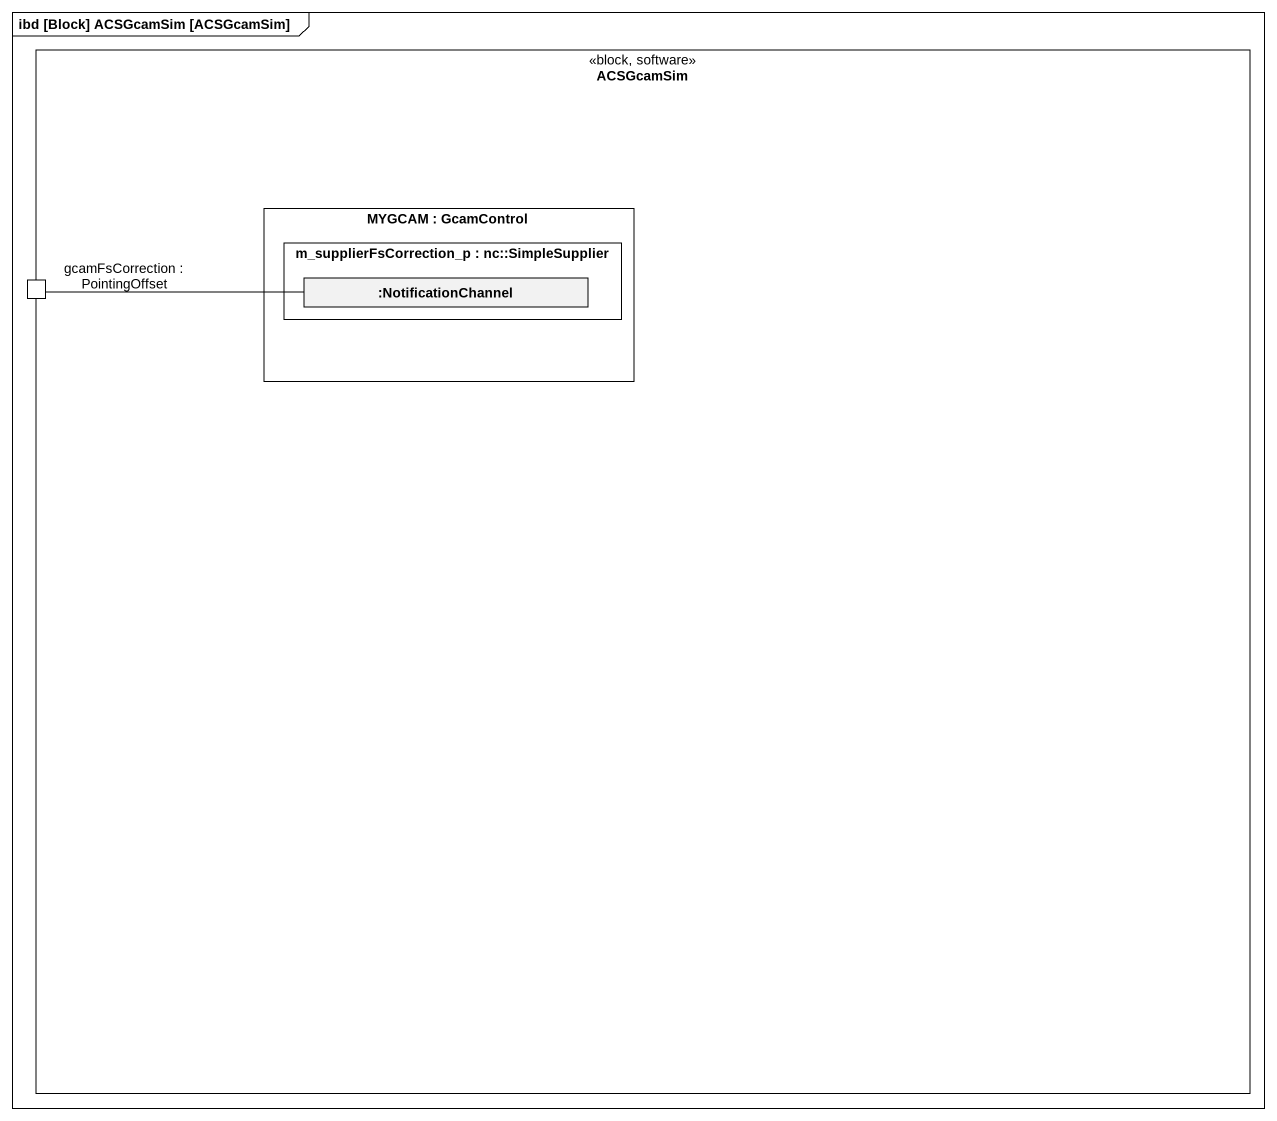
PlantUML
@startuml
mainframe ibd [Block] ACSGcamSim [ACSGcamSim]
rectangle ACSGcamSim <<block, software>> {
  rectangle "MYGCAM : GcamControl" as MYGCAM {
    rectangle "m_supplierFsCorrection_p : nc::SimpleSupplier" as m_supplierFsCorrection_p {
      rectangle ":NotificationChannel" as NotificationChannel
    }
  }
  port "gcamFsCorrection : PointingOffset" as gcamFsCorrection
}
NotificationChannel -left- gcamFsCorrection
@enduml
